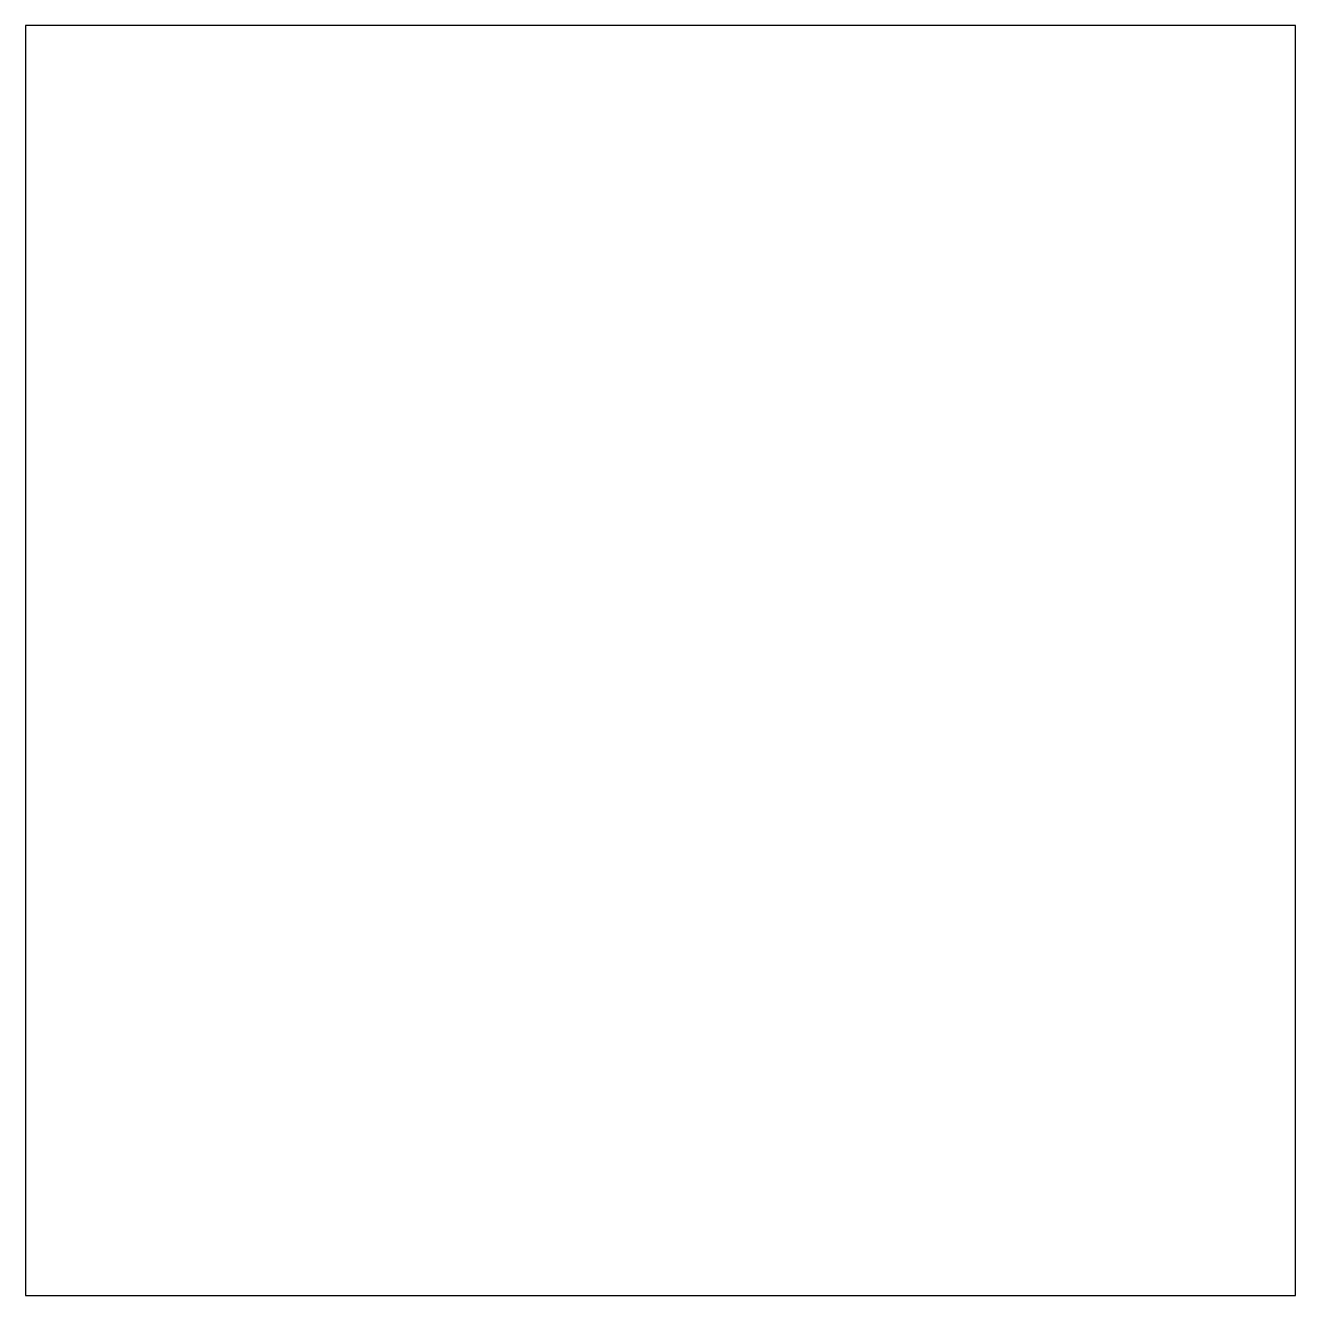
# Model space of a CAD drawing. Header units: metres. Extents: x -0.4 to 0.4, y -0.4 to 0.4.
import ezdxf

# ---------------------------------------------------------------- set-up
doc = ezdxf.new("R2010")
doc.units = ezdxf.units.M
doc.header["$LTSCALE"] = 0.2

msp = doc.modelspace()

# ---------------------------------------------------------------- linework, layer by layer
at = {"flags": 128}
msp.add_lwpolyline([(-0.4, 0.4), (-0.4, -0.4), (0.4, -0.4), (0.4, 0.4)], close=True, dxfattribs=at)

doc.saveas('drawing.dxf')
